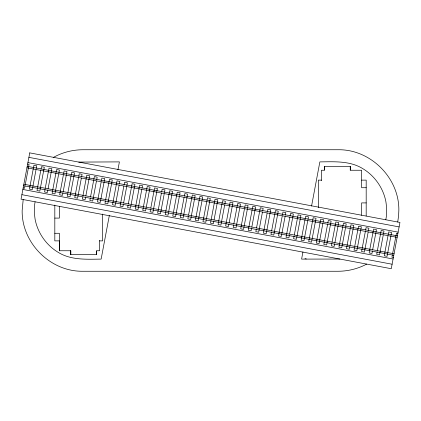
<?xml version="1.0" encoding="UTF-8"?>
<svg xmlns="http://www.w3.org/2000/svg" width="421" height="421" viewBox="0 0 421 421"><rect width="100%" height="100%" fill="white"/><g stroke="black" fill="none" stroke-linecap="round" stroke-linejoin="round"><path stroke-width="0.63" d="M70.765 250.753L70.765 254.547L70.765 250.753L59.372 250.753L59.372 240.875L54.814 240.88L54.814 205.074M70.381 250.958L70.381 254.547L96.583 254.547L96.583 250.753L99.619 250.753L99.619 240.28M96.583 254.547L96.583 250.958M324.417 170.042L324.417 166.453L350.619 166.453L350.619 170.042M35.101 201.796C33.943 207.553 34.285 213.452 35.096 219.236C37.706 233.002 46.352 245.296 58.382 252.468C71.238 260.31 86.715 259.262 101.14 259.104L109.323 215.536M23.192 199.559L22.16 210.5C21.571 242.985 50.425 271.84 82.916 271.256L338.084 271.256C348.02 271.25 357.934 268.777 366.696 264.093M385.794 219.773C387.057 213.836 386.762 207.732 385.91 201.764C383.294 187.998 374.648 175.699 362.618 168.532C349.762 160.685 334.285 161.738 319.86 161.896L311.566 206.043M397.719 222.009L398.608 215.694L398.84 210.5C399.429 178.015 370.575 149.16 338.084 149.744L82.916 149.744C72.675 149.75 62.466 152.386 53.514 157.343M25.055 185.645L24.571 188.229L23.155 187.961M25.297 184.356L29.06 164.343L27.639 164.074M36.032 169.663L32.275 189.676L29.438 189.14L33.927 165.258L36.759 165.79L36.274 168.374M40.753 170.547L36.99 190.56L39.827 191.092L44.316 167.211L41.479 166.674L40.995 169.258M45.031 189.397L44.547 191.981L47.378 192.513L47.868 189.929M45.273 188.108L49.031 168.095L51.867 168.626L48.11 188.64M58.693 173.92L54.935 193.928L52.099 193.397L56.588 169.516L59.419 170.047L58.935 172.631M63.413 174.804L59.65 194.818L62.487 195.349L62.971 192.765M63.655 173.515L64.139 170.931L66.976 171.468L63.213 191.476M67.692 193.655L67.207 196.239L70.039 196.77L74.528 172.884L71.691 172.352L67.934 192.365M78.516 177.646L74.759 197.654L77.596 198.186L81.353 178.178M78.759 176.352L79.243 173.773L82.079 174.305L81.595 176.888M82.674 197.139L82.311 199.075L85.147 199.607L85.631 197.023M82.916 195.849L86.8 175.189L89.636 175.725L85.873 195.733M90.352 197.912L89.862 200.491L92.699 201.028L96.462 181.014M90.594 196.618L94.351 176.609L97.188 177.141L96.704 179.725M101.177 181.904L97.419 201.912L100.256 202.443L104.74 178.562L101.903 178.03L101.419 180.609M105.455 200.749L104.971 203.332L107.808 203.864L112.296 179.977L109.46 179.446L105.697 199.459M117.917 169.805L119.401 161.896L78.743 162.085M119.122 185.272L115.359 205.285L112.523 204.748L117.012 180.867L119.848 181.398L119.364 183.982M123.837 186.156L120.08 206.169L122.916 206.7L123.4 204.122M124.079 184.866L124.563 182.288L127.4 182.819L123.642 202.827M128.116 205.006L127.631 207.59L130.468 208.121L130.952 205.537M128.358 203.717L132.12 183.703L134.957 184.235L131.194 204.248M141.782 189.529L138.02 209.542L135.183 209.005L139.672 185.124L142.508 185.656L142.024 188.24M146.061 208.379L145.577 210.958L142.74 210.426L147.224 186.54L150.06 187.077L146.303 207.085M150.571 209.226L150.081 211.805L152.918 212.337L157.407 188.455L154.57 187.924L150.813 207.932M161.396 193.213L157.638 213.226L160.475 213.757L164.232 193.749M161.638 191.923L162.122 189.339L164.958 189.876L164.474 192.455M168.511 212.594L168.026 215.178L165.19 214.647L169.679 190.76L172.515 191.292L168.753 211.305M173.231 213.484L172.742 216.062L175.578 216.594L179.341 196.586M173.473 212.189L177.23 192.181L180.067 192.713L179.583 195.297M184.056 197.47L180.299 217.483L183.135 218.015L187.619 194.134L184.782 193.597L184.298 196.181M188.334 216.32L187.85 218.904L190.687 219.436L195.176 195.549L192.339 195.018L188.576 215.031M202.001 200.843L198.238 220.851L195.402 220.32L199.891 196.439L202.727 196.97L202.243 199.549M206.716 201.727L202.959 221.741L205.795 222.272L206.279 219.688M206.958 200.438L207.442 197.854L210.279 198.386L206.522 218.399M210.995 220.578L210.511 223.156L213.347 223.693L213.831 221.109M211.237 219.283L214.999 199.275L217.836 199.807L214.073 219.82M224.661 205.101L220.899 225.109L218.062 224.577L222.551 200.696L225.388 201.227L224.903 203.806M228.94 223.946L228.456 226.53L225.619 225.998L230.103 202.112L232.939 202.643L229.182 222.656M233.655 224.835L233.171 227.414L236.007 227.95L239.765 207.937M233.897 223.54L237.66 203.532L240.496 204.064L240.007 206.648M244.485 208.821L240.723 228.835L243.559 229.366L248.048 205.485L245.211 204.948L244.727 207.532M251.6 228.203L251.116 230.787L248.279 230.255L252.763 206.369L255.6 206.9L251.842 226.914M256.315 229.092L255.831 231.671L258.668 232.208L262.425 212.195M256.557 227.798L260.32 207.79L263.157 208.321L262.667 210.905M267.146 213.079L263.383 233.092L266.219 233.623L270.708 209.742L267.872 209.205L267.388 211.789M271.424 231.929L270.94 234.513L273.776 235.044L278.26 211.158L275.423 210.626L271.666 230.64M282.249 215.92L278.492 235.928L281.328 236.465L285.085 216.452M282.491 214.626L282.98 212.047L285.817 212.579L285.327 215.163M289.806 217.336L286.043 237.349L288.88 237.881L289.364 235.302M290.048 216.047L290.532 213.463L293.369 214L289.606 234.008M294.084 236.186L293.6 238.77L296.437 239.302L300.92 215.415L298.084 214.884L294.326 234.897M307.746 220.709L303.988 240.723L301.152 240.186L305.641 216.305L308.477 216.836L307.988 219.42M302.946 251.937L301.599 259.104L339.9 259.057M312.024 239.56L311.54 242.138L308.704 241.607L313.192 217.72L316.029 218.257L312.266 238.265M322.854 223.546L319.097 243.559L316.26 243.028L320.744 219.141L323.581 219.673L323.096 222.256M327.57 224.435L323.812 244.443L326.649 244.975L331.132 221.093L328.301 220.562L327.812 223.141M331.848 243.28L331.364 245.864L334.2 246.396L334.684 243.812M332.09 241.991L335.853 221.978L338.689 222.514L334.927 242.522M345.515 227.803L341.752 247.816L338.921 247.285L343.404 223.398L346.241 223.93L345.757 226.514M350.23 228.692L346.472 248.7L349.309 249.232L349.793 246.653M350.472 227.398L350.961 224.819L353.793 225.351L350.035 245.359M354.508 247.537L354.024 250.121L356.861 250.653L361.35 226.772L358.513 226.235L354.75 246.248M365.339 231.529L361.581 251.537L364.412 252.074L368.175 232.06M365.581 230.24L366.065 227.656L368.901 228.187L368.417 230.771M372.453 250.911L371.969 253.489L369.133 252.958L373.616 229.077L376.453 229.608L372.696 249.616M377.169 251.795L376.684 254.379L379.521 254.91L383.278 234.897M377.411 250.506L381.173 230.492L384.01 231.024L383.526 233.608M387.999 235.786L384.236 255.794L387.073 256.331L391.562 232.445L388.725 231.913L388.241 234.497M392.425 254.663L391.94 257.242L393.361 257.51M392.667 253.368L396.429 233.36L397.845 233.623M321.381 180.125L318.339 180.125L318.339 207.558M361.628 180.125L366.186 180.125L366.186 215.926M366.186 187.719L361.628 187.719L361.628 170.247L350.235 170.252L350.24 166.453M366.186 202.906L361.628 202.906L361.628 215.273M54.814 218.094L59.372 218.094L59.372 206.379M54.814 233.281L59.372 233.281L59.372 250.753M99.619 240.88L102.661 240.88L102.661 214.094M28.902 157.359L399.108 226.908M27.923 162.585L398.129 232.134M27.218 166.316L397.424 235.865M26.939 167.805L397.145 237.36M23.855 184.23L394.061 253.779M23.576 185.719L393.782 255.273M22.871 189.455L393.077 259.004M21.892 194.676L392.098 264.23M304.988 258.683L306.272 258.926M324.417 166.453L324.417 170.252L321.381 170.247L321.381 180.72M29.744 152.881L21.05 199.154L391.256 268.709L399.95 222.43L29.744 152.881"/></g></svg>
